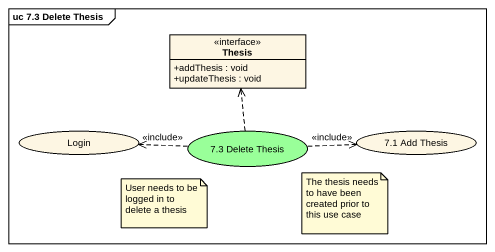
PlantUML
@startuml
mainframe uc 7.3 Delete Thesis
allowmixing
hide circle
hide empty members
skinparam classAttributeIconSize 0
interface Thesis {
  +addThesis : void
  +updateThesis : void
}
usecase Login
usecase "7.3 Delete Thesis" as u7_3_Delete_Thesis #99FF99
usecase "7.1 Add Thesis" as u7_1_Add_Thesis
u7_3_Delete_Thesis .up.> Thesis
u7_3_Delete_Thesis .left.> Login : <<include>>
u7_3_Delete_Thesis .right.> u7_1_Add_Thesis : <<include>>
note as N1
  User needs to be logged in to delete a thesis
end note
note as N2
  The thesis needs to have been created prior to this use case
end note
@enduml
